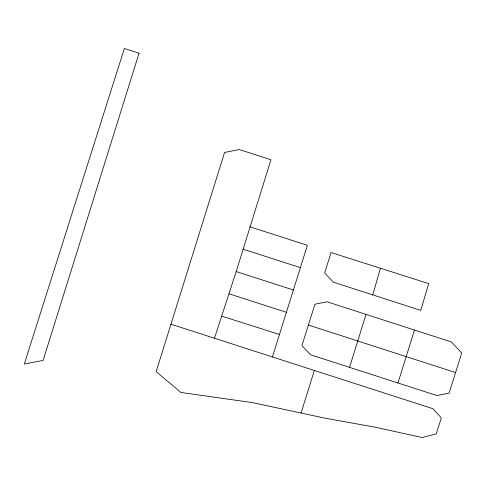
<?xml version="1.0" encoding="UTF-8"?>
<svg xmlns="http://www.w3.org/2000/svg" width="486" height="486" viewBox="0 0 486 486"><rect width="100%" height="100%" fill="white"/><g stroke="black" fill="none" stroke-linecap="round" stroke-linejoin="round"><path stroke-width="0.73" d="M372.756 294.911L333.244 282.129L324.678 272.98L331.045 252.538L428.725 283.611L420.73 310.384L372.756 294.911L380.441 268.26M214.484 338.226L236.208 271.559L270.945 159.773L239.167 149.506L224.556 152.464L156.17 371.614L180.883 392.469L252.307 402.584L324.903 418.148L375.702 427.303L422.164 437.54L436.191 433.943L441.331 417.851L432.838 408.677L170.926 324.211M349.549 367.331L366.043 314.393L327.023 301.776L314.946 304.242L301.909 345.613L310.657 354.823L436.847 395.525L449.137 393.131L461.7 352.982L451.445 341.974L366.043 314.393M272.433 356.931L307.377 245.296L250.023 226.853M301.077 413.045L314.351 370.399M397.973 382.968L414.467 330.03M221.786 316.161L279.45 334.483M308.403 325.061L455.516 372.531M242.988 249.172L300.409 267.628M236.208 271.559L293.398 289.996M229.094 293.83L286.382 312.298M139.045 53.235L43.102 360.436L24.3 364.032L124.386 48.46L139.045 53.235"/></g></svg>
